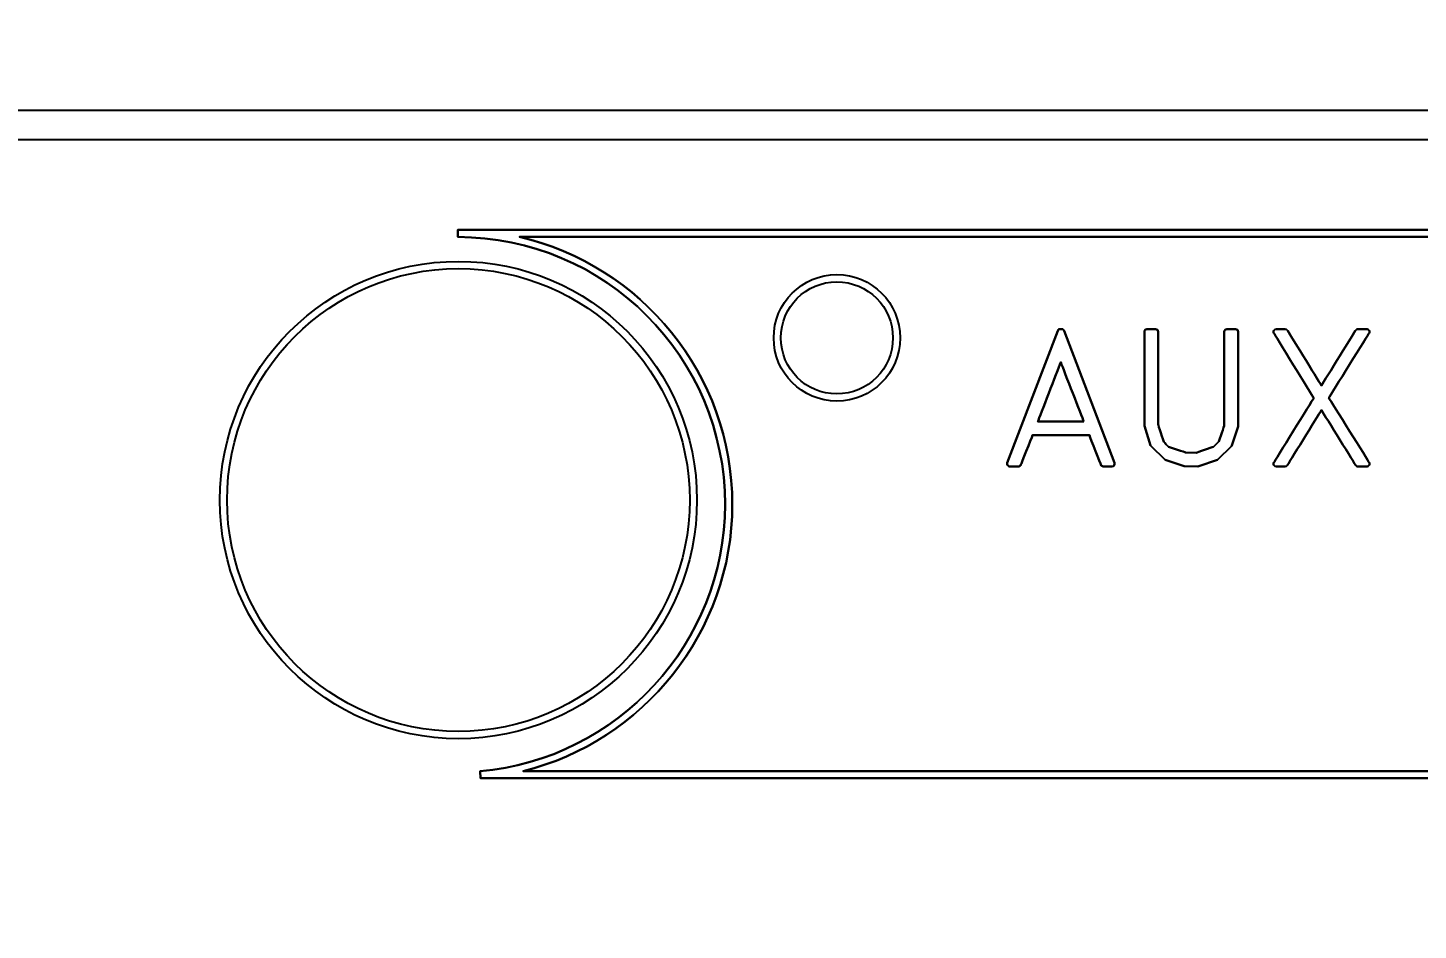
# Model space of a CAD drawing. Extents: x 5.5 to 12.5, y 5.1 to 18.5.
# Drawn here: x 8.984 to 10.908, y 10.098 to 11.346 of the extents above; entities that cross this region are included whole.
import ezdxf

# ---------------------------------------------------------------- set-up
doc = ezdxf.new("R2010")
doc.units = 0
doc.header["$MEASUREMENT"] = 0
doc.layers.get('0').update_dxf_attribs({"linetype": 'CONTINUOUS'})
doc.styles.add('STD', font='txt')

msp = doc.modelspace()

# ---------------------------------------------------------------- linework, layer by layer
at = {"color": 7}
for centre, radius in [((9.5796, 10.6932), 0.33), ((9.5796, 10.6932), 0.33), ((9.5796, 10.6932), 0.32), ((9.5796, 10.6932), 0.32), ((10.1033, 10.9175), 0.0875), ((10.1033, 10.9175), 0.0875), ((10.1033, 10.9175), 0.0775), ((10.1033, 10.9175), 0.0775)]:
    msp.add_circle(centre, radius, dxfattribs=at)
for points, knots in [([(12.1297, 18.4983), (12.1297, 18.4983), (5.8796, 18.4983), (5.8796, 18.4983), (5.6701, 18.4983), (5.4996, 18.3279), (5.4996, 18.1183), (5.4996, 18.1183), (5.4996, 5.8684), (5.4996, 5.8684), (5.4996, 5.6589), (5.6701, 5.4884), (5.8796, 5.4884), (5.8796, 5.4884), (12.1297, 5.4884), (12.1297, 5.4884), (12.3391, 5.4884), (12.5097, 5.6589), (12.5097, 5.8684), (12.5097, 5.8684), (12.5097, 18.1183), (12.5097, 18.1183), (12.5097, 18.3279), (12.3391, 18.4983), (12.1297, 18.4983)], [0, 0, 0, 0, 1, 1, 1, 2, 2, 2, 3, 3, 3, 4, 4, 4, 5, 5, 5, 6, 6, 6, 7, 7, 7, 8, 8, 8, 8]), ([(12.1297, 18.4883), (12.1297, 18.4883), (5.8796, 18.4883), (5.8796, 18.4883), (5.6756, 18.4883), (5.5096, 18.3224), (5.5096, 18.1183), (5.5096, 18.1183), (5.5096, 5.8684), (5.5096, 5.8684), (5.5096, 5.6644), (5.6756, 5.4984), (5.8796, 5.4984), (5.8796, 5.4984), (12.1297, 5.4984), (12.1297, 5.4984), (12.1724, 5.4984), (12.213, 5.5056), (12.2513, 5.519), (12.2513, 5.519), (12.2489, 5.519), (12.2489, 5.519), (12.2489, 5.519), (12.2382, 5.5232), (12.2382, 5.5232), (12.2382, 5.5232), (12.2341, 5.5273), (12.2341, 5.5273), (12.2341, 5.5273), (12.231, 5.5332), (12.231, 5.5332), (12.2313, 5.5325), (12.2323, 5.5325), (12.233, 5.5321), (12.2327, 5.5328), (12.2323, 5.5339), (12.2323, 5.5339), (12.232, 5.5345), (12.2316, 5.5352), (12.2316, 5.5359), (12.2316, 5.537), (12.2323, 5.538), (12.2334, 5.5383), (12.2351, 5.539), (12.2365, 5.5383), (12.2372, 5.5363), (12.2372, 5.5363), (12.2378, 5.5356), (12.2382, 5.5349), (12.2382, 5.5352), (12.2389, 5.5356), (12.2389, 5.5359), (12.2389, 5.5363), (12.2389, 5.5366), (12.2385, 5.537), (12.2385, 5.537), (12.2406, 5.5321), (12.2406, 5.5321), (12.2406, 5.5321), (12.2423, 5.5304), (12.2434, 5.5297), (12.2444, 5.5294), (12.2502, 5.5273), (12.2502, 5.5273), (12.2502, 5.5273), (12.2578, 5.527), (12.2578, 5.527), (12.2578, 5.527), (12.2647, 5.5294), (12.2661, 5.5297), (12.2668, 5.5304), (12.2699, 5.5335), (12.2706, 5.5342), (12.2709, 5.5356), (12.273, 5.5414), (12.273, 5.5414), (12.273, 5.5414), (12.2733, 5.5463), (12.2733, 5.5463), (12.2733, 5.5463), (12.2709, 5.5528), (12.2706, 5.5542), (12.2699, 5.5549), (12.2668, 5.558), (12.2657, 5.559), (12.2647, 5.5594), (12.2589, 5.5614), (12.2589, 5.5614), (12.2589, 5.5614), (12.2513, 5.5614), (12.2513, 5.5614), (12.2513, 5.5614), (12.2444, 5.5594), (12.243, 5.559), (12.2423, 5.558), (12.2396, 5.5552), (12.2396, 5.5552), (12.2385, 5.5542), (12.2368, 5.5538), (12.2354, 5.5545), (12.2341, 5.5552), (12.2334, 5.5566), (12.2334, 5.558), (12.2334, 5.558), (12.2368, 5.5879), (12.2368, 5.5879), (12.2368, 5.5897), (12.2385, 5.591), (12.2403, 5.591), (12.2403, 5.591), (12.2713, 5.591), (12.2713, 5.591), (12.2733, 5.591), (12.2747, 5.589), (12.2747, 5.5869), (12.2747, 5.5848), (12.2733, 5.5828), (12.2713, 5.5828), (12.2713, 5.5828), (12.2496, 5.5828), (12.2447, 5.5828), (12.244, 5.5793), (12.2437, 5.5735), (12.243, 5.5676), (12.2461, 5.5687), (12.2499, 5.5697), (12.2499, 5.5697), (12.2499, 5.5697), (12.2602, 5.5697), (12.2602, 5.5697), (12.2602, 5.5697), (12.2695, 5.5666), (12.2695, 5.5666), (12.2702, 5.5662), (12.2706, 5.5659), (12.2709, 5.5656), (12.2709, 5.5656), (12.2775, 5.5594), (12.2775, 5.5594), (12.2778, 5.559), (12.2781, 5.5583), (12.2781, 5.558), (12.2781, 5.558), (12.2816, 5.5473), (12.2816, 5.5473), (12.2816, 5.5473), (12.2812, 5.5401), (12.2812, 5.5401), (12.2812, 5.5401), (12.2781, 5.5308), (12.2781, 5.5308), (12.2781, 5.5301), (12.2778, 5.5297), (12.2775, 5.5294), (12.2775, 5.5294), (12.2771, 5.529), (12.2771, 5.529), (12.408, 5.5862), (12.4997, 5.7168), (12.4997, 5.8684), (12.4997, 5.8684), (12.4997, 18.1183), (12.4997, 18.1183), (12.4997, 18.3224), (12.3336, 18.4883), (12.1297, 18.4883)], [0, 0, 0, 0, 1, 1, 1, 2, 2, 2, 3, 3, 3, 4, 4, 4, 5, 5, 5, 6, 6, 6, 7, 7, 7, 8, 8, 8, 9, 9, 9, 10, 10, 10, 11, 11, 11, 12, 12, 12, 13, 13, 13, 14, 14, 14, 15, 15, 15, 16, 16, 16, 17, 17, 17, 18, 18, 18, 19, 19, 19, 20, 20, 20, 21, 21, 21, 22, 22, 22, 23, 23, 23, 24, 24, 24, 25, 25, 25, 26, 26, 26, 27, 27, 27, 28, 28, 28, 29, 29, 29, 30, 30, 30, 31, 31, 31, 32, 32, 32, 33, 33, 33, 34, 34, 34, 35, 35, 35, 36, 36, 36, 37, 37, 37, 38, 38, 38, 39, 39, 39, 40, 40, 40, 41, 41, 41, 42, 42, 42, 43, 43, 43, 44, 44, 44, 45, 45, 45, 46, 46, 46, 47, 47, 47, 48, 48, 48, 49, 49, 49, 50, 50, 50, 51, 51, 51, 52, 52, 52, 53, 53, 53, 54, 54, 54, 55, 55, 55, 55]), ([(12.4997, 5.8684), (12.4997, 5.7168), (12.408, 5.5862), (12.2771, 5.529), (12.2771, 5.529), (12.2775, 5.5294), (12.2775, 5.5294), (12.2778, 5.5297), (12.2781, 5.5301), (12.2781, 5.5308), (12.2781, 5.5308), (12.2812, 5.5401), (12.2812, 5.5401), (12.2812, 5.5401), (12.2816, 5.5473), (12.2816, 5.5473), (12.2816, 5.5473), (12.2781, 5.558), (12.2781, 5.558), (12.2781, 5.5583), (12.2778, 5.559), (12.2775, 5.5594), (12.2775, 5.5594), (12.2709, 5.5656), (12.2709, 5.5656), (12.2706, 5.5659), (12.2702, 5.5662), (12.2695, 5.5666), (12.2695, 5.5666), (12.2602, 5.5697), (12.2602, 5.5697), (12.2602, 5.5697), (12.2499, 5.5697), (12.2499, 5.5697), (12.2499, 5.5697), (12.2461, 5.5687), (12.243, 5.5676), (12.2437, 5.5735), (12.244, 5.5793), (12.2447, 5.5828), (12.2496, 5.5828), (12.2713, 5.5828), (12.2713, 5.5828), (12.2733, 5.5828), (12.2747, 5.5848), (12.2747, 5.5869), (12.2747, 5.589), (12.2733, 5.591), (12.2713, 5.591), (12.2713, 5.591), (12.2403, 5.591), (12.2403, 5.591), (12.2385, 5.591), (12.2368, 5.5897), (12.2368, 5.5879), (12.2368, 5.5879), (12.2334, 5.558), (12.2334, 5.558), (12.2334, 5.5566), (12.2341, 5.5552), (12.2354, 5.5545), (12.2368, 5.5538), (12.2385, 5.5542), (12.2396, 5.5552), (12.2396, 5.5552), (12.2423, 5.558), (12.243, 5.559), (12.2444, 5.5594), (12.2513, 5.5614), (12.2513, 5.5614), (12.2513, 5.5614), (12.2589, 5.5614), (12.2589, 5.5614), (12.2589, 5.5614), (12.2647, 5.5594), (12.2657, 5.559), (12.2668, 5.558), (12.2699, 5.5549), (12.2706, 5.5542), (12.2709, 5.5528), (12.2733, 5.5463), (12.2733, 5.5463), (12.2733, 5.5463), (12.273, 5.5414), (12.273, 5.5414), (12.273, 5.5414), (12.2709, 5.5356), (12.2706, 5.5342), (12.2699, 5.5335), (12.2668, 5.5304), (12.2661, 5.5297), (12.2647, 5.5294), (12.2578, 5.527), (12.2578, 5.527), (12.2578, 5.527), (12.2502, 5.5273), (12.2502, 5.5273), (12.2502, 5.5273), (12.2444, 5.5294), (12.2434, 5.5297), (12.2423, 5.5304), (12.2406, 5.5321), (12.2406, 5.5321), (12.2406, 5.5321), (12.2385, 5.537), (12.2385, 5.537), (12.2389, 5.5366), (12.2389, 5.5363), (12.2389, 5.5359), (12.2389, 5.5356), (12.2382, 5.5352), (12.2382, 5.5349), (12.2378, 5.5356), (12.2372, 5.5363), (12.2372, 5.5363), (12.2365, 5.5383), (12.2351, 5.539), (12.2334, 5.5383), (12.2323, 5.538), (12.2316, 5.537), (12.2316, 5.5359), (12.2316, 5.5352), (12.232, 5.5345), (12.2323, 5.5339), (12.2323, 5.5339), (12.2327, 5.5328), (12.233, 5.5321), (12.2323, 5.5325), (12.2313, 5.5325), (12.231, 5.5332), (12.231, 5.5332), (12.2341, 5.5273), (12.2341, 5.5273), (12.2341, 5.5273), (12.2382, 5.5232), (12.2382, 5.5232), (12.2382, 5.5232), (12.2489, 5.519), (12.2489, 5.519), (12.2489, 5.519), (12.2513, 5.519), (12.2513, 5.519), (12.213, 5.5056), (12.1724, 5.4984), (12.1297, 5.4984), (12.1297, 5.4984), (5.8796, 5.4984), (5.8796, 5.4984), (5.6756, 5.4984), (5.5096, 5.6644), (5.5096, 5.8684), (5.5096, 5.8684), (5.5096, 18.1183), (5.5096, 18.1183), (5.5096, 18.3224), (5.6756, 18.4883), (5.8796, 18.4883), (5.8796, 18.4883), (12.1297, 18.4883), (12.1297, 18.4883), (12.3336, 18.4883), (12.4997, 18.3224), (12.4997, 18.1183), (12.4997, 18.1183), (12.4997, 5.8684), (12.4997, 5.8684)], [0, 0, 0, 0, 1, 1, 1, 2, 2, 2, 3, 3, 3, 4, 4, 4, 5, 5, 5, 6, 6, 6, 7, 7, 7, 8, 8, 8, 9, 9, 9, 10, 10, 10, 11, 11, 11, 12, 12, 12, 13, 13, 13, 14, 14, 14, 15, 15, 15, 16, 16, 16, 17, 17, 17, 18, 18, 18, 19, 19, 19, 20, 20, 20, 21, 21, 21, 22, 22, 22, 23, 23, 23, 24, 24, 24, 25, 25, 25, 26, 26, 26, 27, 27, 27, 28, 28, 28, 29, 29, 29, 30, 30, 30, 31, 31, 31, 32, 32, 32, 33, 33, 33, 34, 34, 34, 35, 35, 35, 36, 36, 36, 37, 37, 37, 38, 38, 38, 39, 39, 39, 40, 40, 40, 41, 41, 41, 42, 42, 42, 43, 43, 43, 44, 44, 44, 45, 45, 45, 46, 46, 46, 47, 47, 47, 48, 48, 48, 49, 49, 49, 50, 50, 50, 51, 51, 51, 52, 52, 52, 53, 53, 53, 54, 54, 54, 55, 55, 55, 55]), ([(5.8286, 6.1419), (5.7624, 6.1419), (5.7087, 6.1957), (5.7087, 6.2618), (5.7087, 6.2618), (5.7087, 11.1118), (5.7087, 11.1118), (5.7087, 11.178), (5.7624, 11.2317), (5.8286, 11.2317), (5.8286, 11.2317), (12.1786, 11.2317), (12.1786, 11.2317), (12.2447, 11.2317), (12.2985, 11.178), (12.2985, 11.1118), (12.2985, 11.1118), (12.2985, 6.2618), (12.2985, 6.2618), (12.2985, 6.1957), (12.2447, 6.1419), (12.1786, 6.1419), (12.1786, 6.1419), (5.8286, 6.1419), (5.8286, 6.1419)], [0, 0, 0, 0, 1, 1, 1, 2, 2, 2, 3, 3, 3, 4, 4, 4, 5, 5, 5, 6, 6, 6, 7, 7, 7, 8, 8, 8, 8]), ([(12.1786, 6.1819), (12.2227, 6.1819), (12.2585, 6.2177), (12.2585, 6.2618), (12.2585, 6.2618), (12.2585, 11.1118), (12.2585, 11.1118), (12.2585, 11.1559), (12.2227, 11.1917), (12.1786, 11.1917), (12.1786, 11.1917), (5.8286, 11.1917), (5.8286, 11.1917), (5.7845, 11.1917), (5.7487, 11.1559), (5.7487, 11.1118), (5.7487, 11.1118), (5.7487, 6.2618), (5.7487, 6.2618), (5.7487, 6.2177), (5.7845, 6.1819), (5.8286, 6.1819), (5.8286, 6.1819), (12.1786, 6.1819), (12.1786, 6.1819)], [0, 0, 0, 0, 1, 1, 1, 2, 2, 2, 3, 3, 3, 4, 4, 4, 5, 5, 5, 6, 6, 6, 7, 7, 7, 8, 8, 8, 8]), ([(11.9226, 10.3084), (11.9226, 10.3084), (9.6103, 10.3084), (9.6103, 10.3084), (9.6103, 10.3084), (9.6096, 10.3184), (9.6096, 10.3184), (9.7997, 10.3343), (9.9486, 10.4962), (9.9486, 10.687), (9.9486, 10.891), (9.7825, 11.057), (9.5786, 11.057), (9.5786, 11.057), (9.5786, 11.067), (9.5786, 11.067), (9.5786, 11.067), (11.9226, 11.067), (11.9226, 11.067), (11.9695, 11.067), (12.0077, 11.0288), (12.0077, 10.9819), (12.0077, 10.9819), (12.0077, 10.3935), (12.0077, 10.3935), (12.0077, 10.3467), (11.9695, 10.3084), (11.9226, 10.3084)], [0, 0, 0, 0, 1, 1, 1, 2, 2, 2, 3, 3, 3, 4, 4, 4, 5, 5, 5, 6, 6, 6, 7, 7, 7, 8, 8, 8, 9, 9, 9, 9]), ([(12.0077, 10.9819), (12.0077, 11.0288), (11.9695, 11.067), (11.9226, 11.067), (11.9226, 11.067), (9.5786, 11.067), (9.5786, 11.067), (9.5786, 11.067), (9.5786, 11.057), (9.5786, 11.057), (9.7825, 11.057), (9.9486, 10.891), (9.9486, 10.687), (9.9486, 10.4962), (9.7997, 10.3343), (9.6096, 10.3184), (9.6096, 10.3184), (9.6103, 10.3084), (9.6103, 10.3084), (9.6103, 10.3084), (11.9226, 10.3084), (11.9226, 10.3084), (11.9695, 10.3084), (12.0077, 10.3467), (12.0077, 10.3935), (12.0077, 10.3935), (12.0077, 10.9819), (12.0077, 10.9819)], [0, 0, 0, 0, 1, 1, 1, 2, 2, 2, 3, 3, 3, 4, 4, 4, 5, 5, 5, 6, 6, 6, 7, 7, 7, 8, 8, 8, 9, 9, 9, 9]), ([(11.9226, 11.057), (11.9226, 11.057), (9.8221, 11.057), (9.664, 11.057), (9.8325, 11.0181), (9.9586, 10.8672), (9.9586, 10.687), (9.9586, 10.511), (9.8352, 10.3594), (9.6692, 10.3184), (9.7808, 10.3184), (11.9226, 10.3184), (11.9226, 10.3184), (11.964, 10.3184), (11.9977, 10.3522), (11.9977, 10.3935), (11.9977, 10.3935), (11.9977, 10.9819), (11.9977, 10.9819), (11.9977, 11.0233), (11.964, 11.057), (11.9226, 11.057)], [0, 0, 0, 0, 1, 1, 1, 2, 2, 2, 3, 3, 3, 4, 4, 4, 5, 5, 5, 6, 6, 6, 7, 7, 7, 7]), ([(11.9977, 10.3935), (11.9977, 10.3522), (11.964, 10.3184), (11.9226, 10.3184), (11.9226, 10.3184), (9.7808, 10.3184), (9.6692, 10.3184), (9.8352, 10.3594), (9.9586, 10.511), (9.9586, 10.687), (9.9586, 10.8672), (9.8325, 11.0181), (9.664, 11.057), (9.8221, 11.057), (11.9226, 11.057), (11.9226, 11.057), (11.964, 11.057), (11.9977, 11.0233), (11.9977, 10.9819), (11.9977, 10.9819), (11.9977, 10.3935), (11.9977, 10.3935)], [0, 0, 0, 0, 1, 1, 1, 2, 2, 2, 3, 3, 3, 4, 4, 4, 5, 5, 5, 6, 6, 6, 7, 7, 7, 7]), ([(10.487, 10.7415), (10.4864, 10.7404), (10.4853, 10.7397), (10.4843, 10.7397), (10.4843, 10.7397), (10.4715, 10.7397), (10.4715, 10.7397), (10.4702, 10.7397), (10.4688, 10.7408), (10.4684, 10.7422), (10.4684, 10.7422), (10.454, 10.7787), (10.4526, 10.7828), (10.4481, 10.7828), (10.3785, 10.7828), (10.374, 10.7828), (10.3723, 10.7787), (10.3579, 10.7422), (10.3579, 10.7422), (10.3575, 10.7408), (10.3561, 10.7397), (10.3548, 10.7397), (10.3548, 10.7397), (10.3423, 10.7397), (10.3423, 10.7397), (10.341, 10.7397), (10.3399, 10.7404), (10.3392, 10.7415), (10.3389, 10.7422), (10.3386, 10.7435), (10.3389, 10.7446), (10.3389, 10.7446), (10.4088, 10.9272), (10.4088, 10.9272), (10.4092, 10.9285), (10.4106, 10.9296), (10.4119, 10.9296), (10.4119, 10.9296), (10.4147, 10.9296), (10.4147, 10.9296), (10.4161, 10.9296), (10.4171, 10.9285), (10.4178, 10.9272), (10.4178, 10.9272), (10.4874, 10.7446), (10.4874, 10.7446), (10.4877, 10.7435), (10.4877, 10.7422), (10.487, 10.7415)], [0, 0, 0, 0, 1, 1, 1, 2, 2, 2, 3, 3, 3, 4, 4, 4, 5, 5, 5, 6, 6, 6, 7, 7, 7, 8, 8, 8, 9, 9, 9, 10, 10, 10, 11, 11, 11, 12, 12, 12, 13, 13, 13, 14, 14, 14, 15, 15, 15, 16, 16, 16, 16]), ([(10.4178, 10.9272), (10.4171, 10.9285), (10.4161, 10.9296), (10.4147, 10.9296), (10.4147, 10.9296), (10.4119, 10.9296), (10.4119, 10.9296), (10.4106, 10.9296), (10.4092, 10.9285), (10.4088, 10.9272), (10.4088, 10.9272), (10.3389, 10.7446), (10.3389, 10.7446), (10.3386, 10.7435), (10.3389, 10.7422), (10.3392, 10.7415), (10.3399, 10.7404), (10.341, 10.7397), (10.3423, 10.7397), (10.3423, 10.7397), (10.3548, 10.7397), (10.3548, 10.7397), (10.3561, 10.7397), (10.3575, 10.7408), (10.3579, 10.7422), (10.3579, 10.7422), (10.3723, 10.7787), (10.374, 10.7828), (10.3785, 10.7828), (10.4481, 10.7828), (10.4526, 10.7828), (10.454, 10.7787), (10.4684, 10.7422), (10.4684, 10.7422), (10.4688, 10.7408), (10.4702, 10.7397), (10.4715, 10.7397), (10.4715, 10.7397), (10.4843, 10.7397), (10.4843, 10.7397), (10.4853, 10.7397), (10.4864, 10.7404), (10.487, 10.7415), (10.4877, 10.7422), (10.4877, 10.7435), (10.4874, 10.7446), (10.4874, 10.7446), (10.4178, 10.9272), (10.4178, 10.9272)], [0, 0, 0, 0, 1, 1, 1, 2, 2, 2, 3, 3, 3, 4, 4, 4, 5, 5, 5, 6, 6, 6, 7, 7, 7, 8, 8, 8, 9, 9, 9, 10, 10, 10, 11, 11, 11, 12, 12, 12, 13, 13, 13, 14, 14, 14, 15, 15, 15, 16, 16, 16, 16]), ([(10.6583, 10.7959), (10.6583, 10.7956), (10.6583, 10.7952), (10.6583, 10.7949), (10.6583, 10.7949), (10.6497, 10.7687), (10.6497, 10.7687), (10.6493, 10.768), (10.649, 10.7676), (10.6486, 10.7673), (10.6486, 10.7673), (10.631, 10.7497), (10.631, 10.7497), (10.6307, 10.7494), (10.6304, 10.749), (10.6297, 10.7487), (10.6297, 10.7487), (10.6025, 10.7397), (10.6025, 10.7397), (10.6025, 10.7397), (10.5839, 10.7401), (10.5839, 10.7401), (10.5839, 10.7401), (10.5573, 10.7487), (10.5573, 10.7487), (10.557, 10.749), (10.5566, 10.7494), (10.5563, 10.7497), (10.5563, 10.7497), (10.5384, 10.7673), (10.5384, 10.7673), (10.538, 10.7676), (10.5377, 10.768), (10.5373, 10.7687), (10.5373, 10.7687), (10.5287, 10.7959), (10.5287, 10.7959), (10.5287, 10.7959), (10.5287, 10.9261), (10.5287, 10.9261), (10.5287, 10.9278), (10.5301, 10.9296), (10.5322, 10.9296), (10.5322, 10.9296), (10.5442, 10.9296), (10.5442, 10.9296), (10.5463, 10.9296), (10.5477, 10.9278), (10.5477, 10.9261), (10.5477, 10.9261), (10.5477, 10.7976), (10.5477, 10.7976), (10.5477, 10.7976), (10.5549, 10.7749), (10.5556, 10.7735), (10.5566, 10.7725), (10.5611, 10.7676), (10.5621, 10.767), (10.5635, 10.7663), (10.5856, 10.759), (10.5856, 10.759), (10.5856, 10.759), (10.6007, 10.7587), (10.6007, 10.7587), (10.6007, 10.7587), (10.6224, 10.7663), (10.6242, 10.7666), (10.6248, 10.7676), (10.6307, 10.7735), (10.6317, 10.7742), (10.6324, 10.7759), (10.6393, 10.7966), (10.6393, 10.7966), (10.6393, 10.7966), (10.6393, 10.9261), (10.6393, 10.9261), (10.6393, 10.9278), (10.6407, 10.9296), (10.6428, 10.9296), (10.6428, 10.9296), (10.6548, 10.9296), (10.6548, 10.9296), (10.6569, 10.9296), (10.6583, 10.9278), (10.6583, 10.9261), (10.6583, 10.9261), (10.6583, 10.7959), (10.6583, 10.7959)], [0, 0, 0, 0, 1, 1, 1, 2, 2, 2, 3, 3, 3, 4, 4, 4, 5, 5, 5, 6, 6, 6, 7, 7, 7, 8, 8, 8, 9, 9, 9, 10, 10, 10, 11, 11, 11, 12, 12, 12, 13, 13, 13, 14, 14, 14, 15, 15, 15, 16, 16, 16, 17, 17, 17, 18, 18, 18, 19, 19, 19, 20, 20, 20, 21, 21, 21, 22, 22, 22, 23, 23, 23, 24, 24, 24, 25, 25, 25, 26, 26, 26, 27, 27, 27, 28, 28, 28, 29, 29, 29, 29]), ([(10.6548, 10.9296), (10.6548, 10.9296), (10.6428, 10.9296), (10.6428, 10.9296), (10.6407, 10.9296), (10.6393, 10.9278), (10.6393, 10.9261), (10.6393, 10.9261), (10.6393, 10.7966), (10.6393, 10.7966), (10.6393, 10.7966), (10.6324, 10.7759), (10.6317, 10.7742), (10.6307, 10.7735), (10.6248, 10.7676), (10.6242, 10.7666), (10.6224, 10.7663), (10.6007, 10.7587), (10.6007, 10.7587), (10.6007, 10.7587), (10.5856, 10.759), (10.5856, 10.759), (10.5856, 10.759), (10.5635, 10.7663), (10.5621, 10.767), (10.5611, 10.7676), (10.5566, 10.7725), (10.5556, 10.7735), (10.5549, 10.7749), (10.5477, 10.7976), (10.5477, 10.7976), (10.5477, 10.7976), (10.5477, 10.9261), (10.5477, 10.9261), (10.5477, 10.9278), (10.5463, 10.9296), (10.5442, 10.9296), (10.5442, 10.9296), (10.5322, 10.9296), (10.5322, 10.9296), (10.5301, 10.9296), (10.5287, 10.9278), (10.5287, 10.9261), (10.5287, 10.9261), (10.5287, 10.7959), (10.5287, 10.7959), (10.5287, 10.7959), (10.5373, 10.7687), (10.5373, 10.7687), (10.5377, 10.768), (10.538, 10.7676), (10.5384, 10.7673), (10.5384, 10.7673), (10.5563, 10.7497), (10.5563, 10.7497), (10.5566, 10.7494), (10.557, 10.749), (10.5573, 10.7487), (10.5573, 10.7487), (10.5839, 10.7401), (10.5839, 10.7401), (10.5839, 10.7401), (10.6025, 10.7397), (10.6025, 10.7397), (10.6025, 10.7397), (10.6297, 10.7487), (10.6297, 10.7487), (10.6304, 10.749), (10.6307, 10.7494), (10.631, 10.7497), (10.631, 10.7497), (10.6486, 10.7673), (10.6486, 10.7673), (10.649, 10.7676), (10.6493, 10.768), (10.6497, 10.7687), (10.6497, 10.7687), (10.6583, 10.7949), (10.6583, 10.7949), (10.6583, 10.7952), (10.6583, 10.7956), (10.6583, 10.7959), (10.6583, 10.7959), (10.6583, 10.9261), (10.6583, 10.9261), (10.6583, 10.9278), (10.6569, 10.9296), (10.6548, 10.9296)], [0, 0, 0, 0, 1, 1, 1, 2, 2, 2, 3, 3, 3, 4, 4, 4, 5, 5, 5, 6, 6, 6, 7, 7, 7, 8, 8, 8, 9, 9, 9, 10, 10, 10, 11, 11, 11, 12, 12, 12, 13, 13, 13, 14, 14, 14, 15, 15, 15, 16, 16, 16, 17, 17, 17, 18, 18, 18, 19, 19, 19, 20, 20, 20, 21, 21, 21, 22, 22, 22, 23, 23, 23, 24, 24, 24, 25, 25, 25, 26, 26, 26, 27, 27, 27, 28, 28, 28, 29, 29, 29, 29]), ([(10.8395, 10.7453), (10.8398, 10.7446), (10.8402, 10.7439), (10.8402, 10.7432), (10.8402, 10.7428), (10.8398, 10.7422), (10.8395, 10.7415), (10.8391, 10.7404), (10.8378, 10.7397), (10.8367, 10.7397), (10.8367, 10.7397), (10.8236, 10.7397), (10.8236, 10.7397), (10.8226, 10.7397), (10.8216, 10.7404), (10.8209, 10.7415), (10.8209, 10.7415), (10.7788, 10.8093), (10.7737, 10.8176), (10.7685, 10.8093), (10.7265, 10.7415), (10.7265, 10.7415), (10.7258, 10.7404), (10.7248, 10.7397), (10.7237, 10.7397), (10.7237, 10.7397), (10.711, 10.7397), (10.711, 10.7397), (10.7096, 10.7397), (10.7086, 10.7404), (10.7079, 10.7415), (10.7075, 10.7422), (10.7072, 10.7428), (10.7072, 10.7432), (10.7072, 10.7439), (10.7075, 10.7446), (10.7079, 10.7453), (10.7079, 10.7453), (10.7609, 10.8307), (10.763, 10.8341), (10.7609, 10.8376), (10.7079, 10.9241), (10.7079, 10.9241), (10.7075, 10.9247), (10.7072, 10.9254), (10.7072, 10.9261), (10.7072, 10.9265), (10.7075, 10.9272), (10.7079, 10.9278), (10.7086, 10.9289), (10.7096, 10.9296), (10.711, 10.9296), (10.711, 10.9296), (10.7237, 10.9296), (10.7237, 10.9296), (10.7248, 10.9296), (10.7258, 10.9289), (10.7265, 10.9278), (10.7265, 10.9278), (10.7685, 10.86), (10.7737, 10.8517), (10.7788, 10.86), (10.8209, 10.9278), (10.8209, 10.9278), (10.8216, 10.9289), (10.8226, 10.9296), (10.8236, 10.9296), (10.8236, 10.9296), (10.8367, 10.9296), (10.8367, 10.9296), (10.8378, 10.9296), (10.8391, 10.9289), (10.8395, 10.9278), (10.8398, 10.9272), (10.8402, 10.9265), (10.8402, 10.9261), (10.8402, 10.9254), (10.8398, 10.9247), (10.8395, 10.9241), (10.8395, 10.9241), (10.7864, 10.8383), (10.784, 10.8345), (10.7864, 10.831), (10.8395, 10.7453), (10.8395, 10.7453)], [0, 0, 0, 0, 1, 1, 1, 2, 2, 2, 3, 3, 3, 4, 4, 4, 5, 5, 5, 6, 6, 6, 7, 7, 7, 8, 8, 8, 9, 9, 9, 10, 10, 10, 11, 11, 11, 12, 12, 12, 13, 13, 13, 14, 14, 14, 15, 15, 15, 16, 16, 16, 17, 17, 17, 18, 18, 18, 19, 19, 19, 20, 20, 20, 21, 21, 21, 22, 22, 22, 23, 23, 23, 24, 24, 24, 25, 25, 25, 26, 26, 26, 27, 27, 27, 28, 28, 28, 28]), ([(10.8402, 10.9261), (10.8402, 10.9265), (10.8398, 10.9272), (10.8395, 10.9278), (10.8391, 10.9289), (10.8378, 10.9296), (10.8367, 10.9296), (10.8367, 10.9296), (10.8236, 10.9296), (10.8236, 10.9296), (10.8226, 10.9296), (10.8216, 10.9289), (10.8209, 10.9278), (10.8209, 10.9278), (10.7788, 10.86), (10.7737, 10.8517), (10.7685, 10.86), (10.7265, 10.9278), (10.7265, 10.9278), (10.7258, 10.9289), (10.7248, 10.9296), (10.7237, 10.9296), (10.7237, 10.9296), (10.711, 10.9296), (10.711, 10.9296), (10.7096, 10.9296), (10.7086, 10.9289), (10.7079, 10.9278), (10.7075, 10.9272), (10.7072, 10.9265), (10.7072, 10.9261), (10.7072, 10.9254), (10.7075, 10.9247), (10.7079, 10.9241), (10.7079, 10.9241), (10.7609, 10.8376), (10.763, 10.8341), (10.7609, 10.8307), (10.7079, 10.7453), (10.7079, 10.7453), (10.7075, 10.7446), (10.7072, 10.7439), (10.7072, 10.7432), (10.7072, 10.7428), (10.7075, 10.7422), (10.7079, 10.7415), (10.7086, 10.7404), (10.7096, 10.7397), (10.711, 10.7397), (10.711, 10.7397), (10.7237, 10.7397), (10.7237, 10.7397), (10.7248, 10.7397), (10.7258, 10.7404), (10.7265, 10.7415), (10.7265, 10.7415), (10.7685, 10.8093), (10.7737, 10.8176), (10.7788, 10.8093), (10.8209, 10.7415), (10.8209, 10.7415), (10.8216, 10.7404), (10.8226, 10.7397), (10.8236, 10.7397), (10.8236, 10.7397), (10.8367, 10.7397), (10.8367, 10.7397), (10.8378, 10.7397), (10.8391, 10.7404), (10.8395, 10.7415), (10.8398, 10.7422), (10.8402, 10.7428), (10.8402, 10.7432), (10.8402, 10.7439), (10.8398, 10.7446), (10.8395, 10.7453), (10.8395, 10.7453), (10.7864, 10.831), (10.784, 10.8345), (10.7864, 10.8383), (10.8395, 10.9241), (10.8395, 10.9241), (10.8398, 10.9247), (10.8402, 10.9254), (10.8402, 10.9261)], [0, 0, 0, 0, 1, 1, 1, 2, 2, 2, 3, 3, 3, 4, 4, 4, 5, 5, 5, 6, 6, 6, 7, 7, 7, 8, 8, 8, 9, 9, 9, 10, 10, 10, 11, 11, 11, 12, 12, 12, 13, 13, 13, 14, 14, 14, 15, 15, 15, 16, 16, 16, 17, 17, 17, 18, 18, 18, 19, 19, 19, 20, 20, 20, 21, 21, 21, 22, 22, 22, 23, 23, 23, 24, 24, 24, 25, 25, 25, 26, 26, 26, 27, 27, 27, 28, 28, 28, 28]), ([(10.445, 10.8018), (10.4419, 10.8097), (10.4181, 10.8707), (10.413, 10.8837), (10.4078, 10.8707), (10.3844, 10.8097), (10.3813, 10.8018), (10.3895, 10.8018), (10.4367, 10.8018), (10.445, 10.8018)], [0, 0, 0, 0, 1, 1, 1, 2, 2, 2, 3, 3, 3, 3]), ([(10.445, 10.8018), (10.4367, 10.8018), (10.3895, 10.8018), (10.3813, 10.8018), (10.3844, 10.8097), (10.4078, 10.8707), (10.413, 10.8837), (10.4181, 10.8707), (10.4419, 10.8097), (10.445, 10.8018)], [0, 0, 0, 0, 1, 1, 1, 2, 2, 2, 3, 3, 3, 3])]:
    msp.add_open_spline(points, degree=3, knots=knots, dxfattribs=at)

# ---------------------------------------------------------------- texts
at = {"color": 7, "insert": (10.3275, 10.6443), "char_height": 0.180845, "attachment_point": 1, "style": 'STD'}
msp.add_mtext('\\fRomanD|b0|i0; ', dxfattribs=at)

doc.saveas('drawing.dxf')
